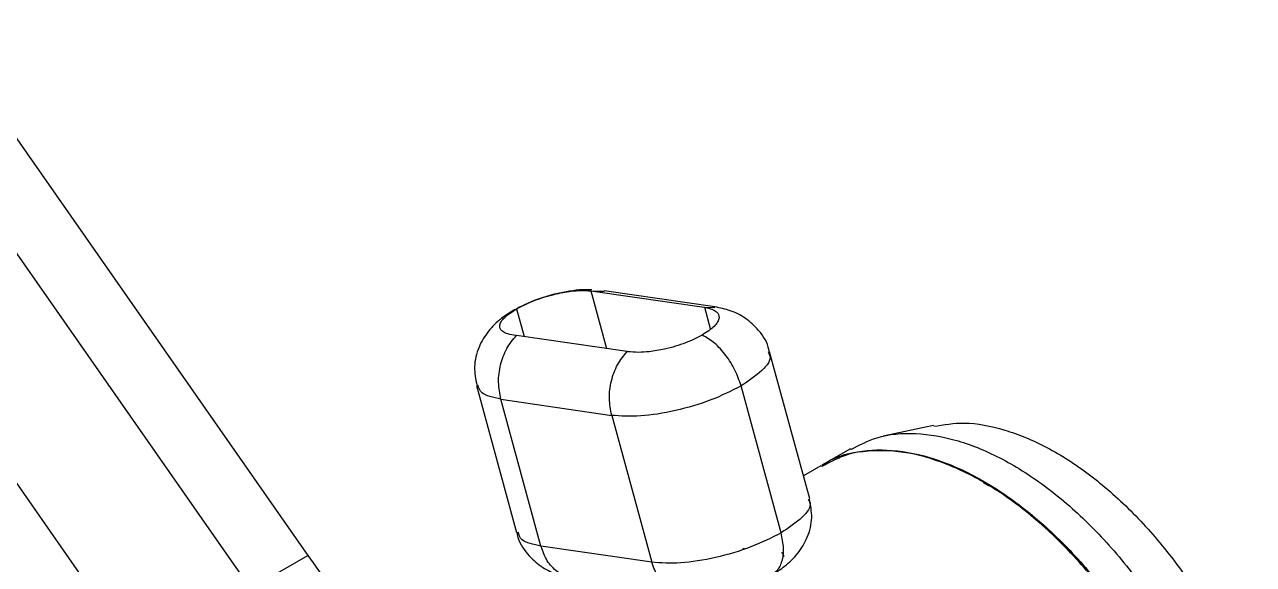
# Model space of a CAD drawing. Header units: millimetres. Extents: x 143 to 484, y 74 to 419.
# Drawn here: x 245.32 to 290.86, y 143.47 to 163.48 of the extents above; entities that cross this region are included whole.
import ezdxf

# ---------------------------------------------------------------- set-up
doc = ezdxf.new("R2010")
doc.units = ezdxf.units.MM

msp = doc.modelspace()

# ---------------------------------------------------------------- linework, layer by layer
at = {"color": 7, "linetype": 'Continuous', "lineweight": 25}
for p, q in [((170.973, 252.431), (249.454, 140.124)), ((187.693, 241.286), (255.818, 143.798)), ((185.106, 240.727), (253.696, 142.574)), ((266.298, 153.607), (266.395, 153.594)), ((266.298, 153.607), (266.882, 151.466)), ((266.395, 153.594), (270.502, 152.997)), ((266.395, 153.594), (266.792, 153.592)), ((270.9, 153.011), (266.793, 153.608)), ((263.546, 152.938), (263.549, 152.94)), ((263.549, 152.94), (263.83, 151.91)), ((270.502, 152.997), (270.526, 152.993)), ((270.502, 152.997), (270.9, 152.995)), ((270.744, 152.195), (270.526, 152.993)), ((263.544, 151.951), (263.447, 151.964)), ((267.651, 151.354), (263.544, 151.951)), ((267.675, 151.35), (267.651, 151.354)), ((274.414, 145.894), (272.928, 151.34)), ((262.068, 150.096), (263.554, 144.649)), ((273.356, 144.635), (271.87, 150.082)), ((264.456, 144.141), (262.97, 149.588)), ((262.97, 149.588), (267.077, 148.99)), ((267.077, 148.99), (268.563, 143.544)), ((278.998, 148.612), (277.133, 148.216)), ((275.923, 147.756), (274.862, 147.143)), ((274.827, 147.123), (274.181, 146.75)), ((280.863, 146.508), (280.827, 146.528)), ((268.563, 143.544), (264.456, 144.141)), ((271.933, 144.071), (271.999, 144.061)), ((271.933, 144.071), (271.999, 144.061)), ((253.696, 142.574), (255.818, 143.798))]:
    msp.add_line(p, q, dxfattribs=at)
msp.add_arc((267.429, 151.675), 14.031, 214.1519, 236.3841, dxfattribs=at)
for points, knots in [([(266.346, 153.639), (266.312, 153.641), (265.965, 153.668), (265.278, 153.568), (264.291, 153.317), (263.731, 153.035), (263.451, 152.893)], [0, 0, 0, 0, 0.036289, 0.366338, 0.68288, 1, 1, 1, 1]), ([(263.549, 152.94), (263.749, 153.043), (264.054, 153.2), (264.551, 153.371), (265.028, 153.505), (265.511, 153.593), (265.97, 153.63), (266.184, 153.615), (266.298, 153.607)], [0, 0, 0, 0, 0.243311, 0.370145, 0.499641, 0.712322, 0.847331, 1, 1, 1, 1]), ([(272.916, 151.326), (272.912, 151.36), (272.879, 151.661), (272.563, 152.13), (272.051, 152.612), (271.479, 152.896), (271.09, 152.973), (270.9, 153.011)], [0, 0, 0, 0, 0.035397, 0.318318, 0.557784, 0.783473, 1, 1, 1, 1]), ([(263.451, 152.893), (263.296, 152.796), (262.947, 152.577), (262.491, 152.133), (262.124, 151.521), (261.941, 150.811), (262.036, 150.336), (262.081, 150.11)], [0, 0, 0, 0, 0.1680791, 0.3789131, 0.5835367, 0.8019171, 1, 1, 1, 1]), ([(263.447, 151.964), (263.346, 151.982), (263.158, 152.016), (262.967, 152.132), (262.903, 152.282), (262.97, 152.46), (263.135, 152.67), (263.383, 152.832), (263.546, 152.938)], [0, 0, 0, 0, 0.158252, 0.295227, 0.500383, 0.630724, 0.757841, 1, 1, 1, 1]), ([(270.526, 152.993), (270.621, 152.973), (270.803, 152.935), (271.008, 152.812), (271.081, 152.648), (271.013, 152.456), (270.85, 152.24), (270.6, 152.075), (270.434, 151.967)], [0, 0, 0, 0, 0.147042, 0.279731, 0.500428, 0.628904, 0.755239, 1, 1, 1, 1]), ([(270.434, 151.967), (270.237, 151.866), (269.934, 151.712), (269.436, 151.546), (268.978, 151.426), (268.509, 151.348), (268.039, 151.315), (267.804, 151.338), (267.675, 151.35)], [0, 0, 0, 0, 0.24, 0.367509, 0.499535, 0.68905, 0.829619, 1, 1, 1, 1]), ([(272.873, 151.324), (272.901, 151.281), (273.019, 151.103), (272.716, 150.652), (272.152, 150.272), (271.87, 150.082)], [0, 0, 0, 0, 0.13671, 0.568355, 1, 1, 1, 1]), ([(262.97, 149.588), (262.689, 149.649), (262.216, 149.753), (262.151, 150.008), (262.124, 150.112)], [0, 0, 0, 0, 0.594078, 1, 1, 1, 1]), ([(279.009, 148.585), (279.381, 148.647), (280.198, 148.782), (281.63, 148.506), (283.201, 147.864), (284.79, 146.843), (286.33, 145.497), (287.765, 143.873), (289.032, 142.036), (290.108, 140.055), (290.608, 138.691), (290.857, 138.009)], [0, 0, 0, 0, 0.094758, 0.207913, 0.321068, 0.434224, 0.547379, 0.660534, 0.773689, 0.886845, 1, 1, 1, 1]), ([(275.941, 147.721), (276.254, 147.889), (276.968, 148.27), (278.325, 148.376), (279.899, 148.114), (281.558, 147.426), (283.229, 146.354), (284.85, 144.936), (286.36, 143.228), (287.694, 141.294), (288.827, 139.208), (289.353, 137.772), (289.616, 137.054)], [0, 0, 0, 0, 0.079978, 0.182203, 0.284427, 0.386652, 0.488877, 0.591101, 0.693326, 0.795551, 0.897775, 1, 1, 1, 1]), ([(288.788, 135.521), (288.567, 136.238), (288.124, 137.672), (287.096, 139.8), (285.85, 141.806), (284.405, 143.618), (282.824, 145.165), (281.165, 146.389), (279.495, 147.239), (277.871, 147.694), (276.38, 147.694), (275.355, 147.478), (274.919, 147.147), (274.846, 147.091)], [0, 0, 0, 0, 0.0980227, 0.1960454, 0.2940681, 0.3920908, 0.4901135, 0.5881362, 0.6861589, 0.7841815, 0.8822042, 0.9802269, 1, 1, 1, 1]), ([(274.881, 147.109), (275.194, 147.276), (275.908, 147.658), (277.264, 147.764), (278.838, 147.501), (280.497, 146.813), (282.168, 145.742), (283.789, 144.324), (285.299, 142.615), (286.633, 140.681), (287.766, 138.596), (288.292, 137.16), (288.555, 136.442)], [0, 0, 0, 0, 0.079978, 0.182203, 0.284427, 0.386652, 0.488877, 0.591101, 0.693326, 0.795551, 0.897775, 1, 1, 1, 1]), ([(288.79, 135.546), (288.57, 136.26), (288.128, 137.689), (287.105, 139.808), (285.865, 141.804), (284.425, 143.615), (282.851, 145.13), (281.637, 146.096), (280.975, 146.422), (280.864, 146.477)], [0, 0, 0, 0, 0.161256, 0.322513, 0.483769, 0.645025, 0.806282, 0.967538, 1, 1, 1, 1]), ([(273.031, 143.096), (273.186, 143.193), (273.536, 143.412), (273.991, 143.856), (274.359, 144.468), (274.542, 145.178), (274.447, 145.653), (274.402, 145.879)], [0, 0, 0, 0, 0.168079, 0.378913, 0.583537, 0.801917, 1, 1, 1, 1]), ([(274.359, 145.877), (274.387, 145.834), (274.505, 145.656), (274.202, 145.205), (273.638, 144.825), (273.356, 144.635)], [0, 0, 0, 0, 0.13671, 0.568355, 1, 1, 1, 1]), ([(258.407, 123.827), (258.11, 124.33), (257.251, 125.787), (255.711, 128.12), (253.755, 130.763), (251.679, 133.251), (249.502, 135.562), (247.244, 137.675), (244.924, 139.572), (242.561, 141.234), (240.175, 142.646), (237.788, 143.794), (235.42, 144.663), (233.09, 145.253), (230.834, 145.52), (229.248, 145.574), (228.454, 145.449), (228.351, 145.433)], [0, 0, 0, 0, 0.038465, 0.111426, 0.18442, 0.257437, 0.330488, 0.403585, 0.476737, 0.54995, 0.623227, 0.696555, 0.769901, 0.843185, 0.916298, 0.989097, 1, 1, 1, 1]), ([(263.567, 144.663), (263.57, 144.63), (263.603, 144.328), (263.919, 143.859), (264.431, 143.377), (265.004, 143.093), (265.392, 143.016), (265.582, 142.979)], [0, 0, 0, 0, 0.035397, 0.318318, 0.557784, 0.783473, 1, 1, 1, 1]), ([(264.456, 144.141), (264.175, 144.203), (263.702, 144.306), (263.636, 144.562), (263.61, 144.666)], [0, 0, 0, 0, 0.594078, 1, 1, 1, 1]), ([(265.583, 142.994), (265.555, 142.993), (265.364, 142.987), (265.04, 143.185), (264.662, 143.568), (264.525, 143.95), (264.456, 144.141)], [0, 0, 0, 0, 0.053648, 0.369099, 0.684549, 1, 1, 1, 1]), ([(269.69, 142.396), (269.662, 142.395), (269.471, 142.39), (269.147, 142.587), (268.769, 142.97), (268.632, 143.353), (268.563, 143.544)], [0, 0, 0, 0, 0.053736, 0.369157, 0.684579, 1, 1, 1, 1]), ([(273.459, 143.745), (273.456, 143.797), (273.452, 143.857), (273.382, 143.893), (273.372, 143.898)], [0, 0, 0, 0, 0.864818, 1, 1, 1, 1])]:
    msp.add_open_spline(points, degree=3, knots=knots, dxfattribs=at)
for points in [[(262.97, 149.588), (262.93, 149.795), (262.851, 150.21), (262.939, 150.873), (263.163, 151.491), (263.417, 151.798), (263.544, 151.951)], [(271.87, 150.082), (271.803, 150.279), (271.67, 150.674), (271.317, 151.228), (270.893, 151.694), (270.587, 151.876), (270.434, 151.967)], [(267.077, 148.99), (267.037, 149.198), (266.959, 149.612), (267.046, 150.275), (267.27, 150.894), (267.524, 151.2), (267.651, 151.354)], [(271.87, 150.082), (271.511, 149.9), (270.793, 149.535), (269.438, 149.141), (268.1, 148.922), (267.418, 148.968), (267.077, 148.99)], [(273.356, 144.635), (272.997, 144.453), (272.278, 144.089), (270.924, 143.694), (269.586, 143.475), (268.904, 143.521), (268.563, 143.544)], [(272.873, 143.029), (272.986, 143.082), (273.214, 143.186), (273.408, 143.562), (273.476, 144.054), (273.396, 144.441), (273.356, 144.635)]]:
    msp.add_open_spline(points, degree=3, dxfattribs=at)

doc.saveas('drawing.dxf')
